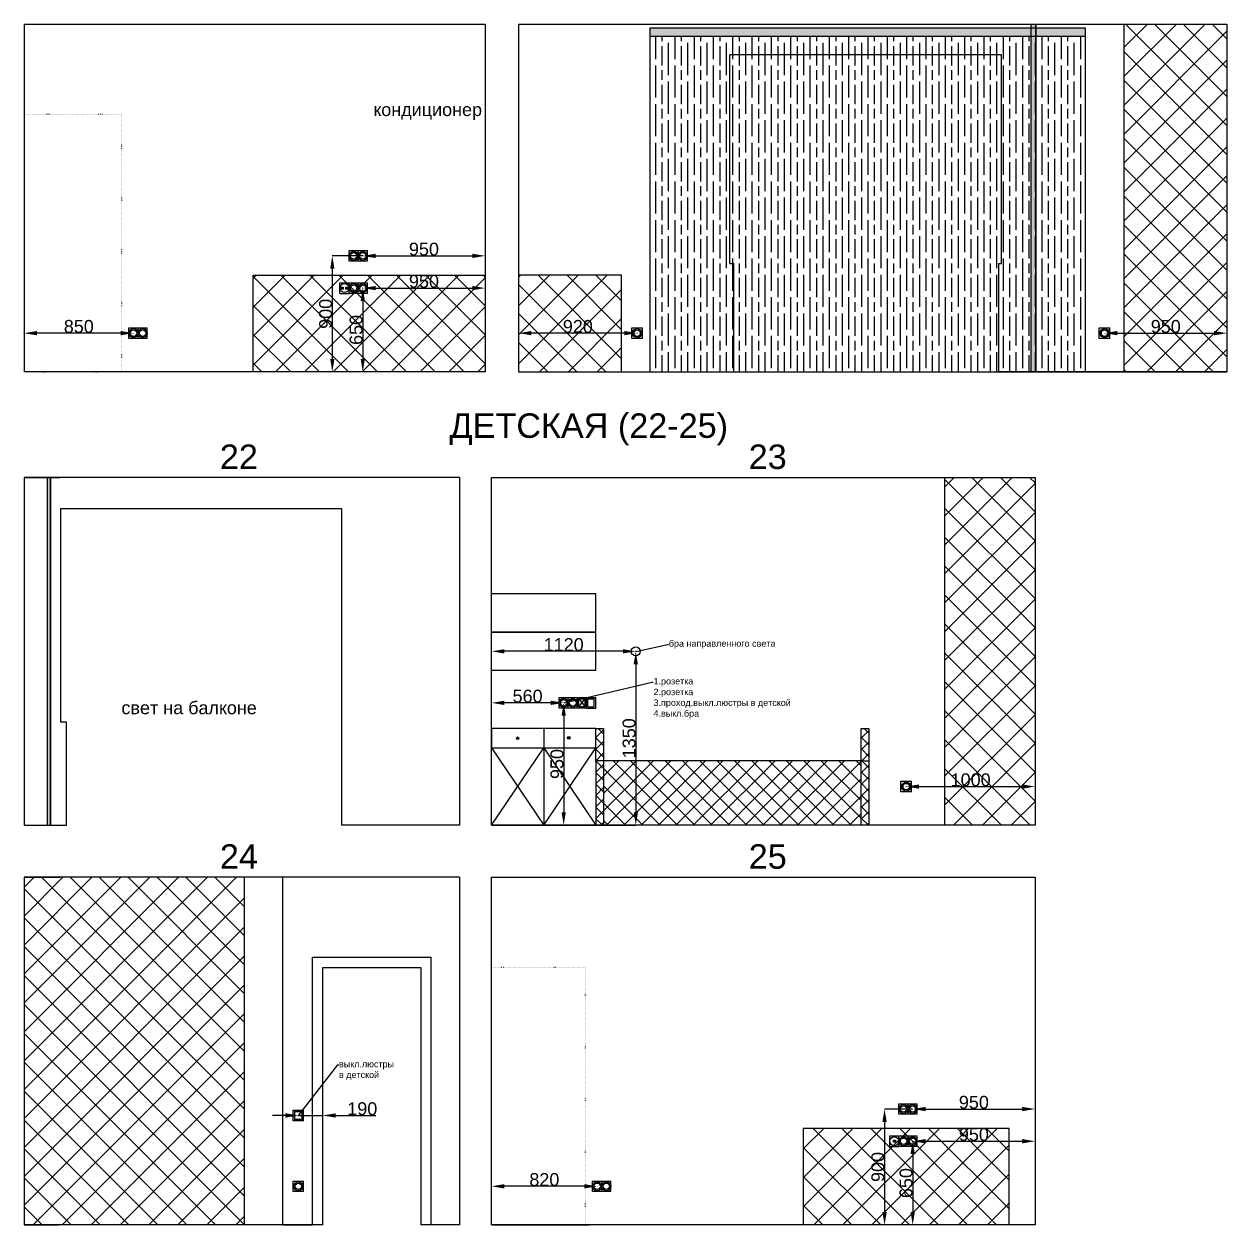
# Model space of a CAD drawing. Header units: millimetres. Extents: x -37601 to 54898, y -46061 to 6743.
# Drawn here: x 1038 to 10378, y -23098 to -13774 of the extents above; entities that cross this region are included whole.
import ezdxf
from ezdxf import colors
from ezdxf.entities.mleader import LeaderData, LeaderLine
from ezdxf.math import Vec2, Vec3

# ---------------------------------------------------------------- set-up
doc = ezdxf.new("R2010")
doc.units = ezdxf.units.MM
doc.linetypes.add('пунктирная', pattern=[6.35, 0, -6.35])
for name, color, linetype in [('вспомогательные линии', 1, 'пунктирная'), ('занавеси', 7, 'Continuous'), ('мебель', 5, 'Continuous'), ('нумерация стен', 7, 'Continuous'), ('размеры', 7, 'Continuous'), ('светильники и розетки', 18, 'Continuous'), ('стены двери окна', 7, 'Continuous'), ('условные обозначения', 7, 'Continuous')]:
    doc.layers.add(name, color=color, linetype=linetype)
doc.styles.get("Standard").update_dxf_attribs({"font": 'arial.ttf', "height": 100})
doc.dimstyles.new('ISO-25', dxfattribs={"dimtxt": 100, "dimasz": 100, "dimexe": 1.25, "dimexo": 0.625, "dimtad": 1, "dimtxsty": 'Standard', "dimcen": 2.5, "dimadec": 0, "dimazin": 0, "dimtfac": 1, "dimtmove": 0, "dimatfit": 3, "dimfxl": 1, "dimarcsym": 0})
pattern_1 = [(45, (34932.04, -19584.34), (-112.2532, 112.2532), []), (135, (34932.04, -19584.34), (-112.2532, -112.2532), [])]

# ---------------------------------------------------------------- blocks, each defined once
blk = doc.blocks.new('*D45')
at = {"layer": 'Defpoints', "color": 0, "transparency": 16777216}
for p in [(4667.6, -18644.6), (4667.6, -18644.6), (5787.6, -18644.6)]:
    blk.add_point(p, dxfattribs=at)
at = {"layer": 'размеры', "color": 0, "lineweight": -2, "transparency": 16777216}
for p, q in [((4667.6, -18644), (4667.6, -18643.4)), ((5687.6, -18644.6), (4767.6, -18644.6)), ((5787.6, -18645.3), (5787.6, -18645.9))]:
    blk.add_line(p, q, dxfattribs=at)
at = {"layer": 'размеры', "color": 0, "transparency": 16777216}
for points in [[(4767.6, -18628), (4767.6, -18661.3), (4667.6, -18644.6)], [(5687.6, -18628), (5687.6, -18661.3), (5787.6, -18644.6)]]:
    blk.add_solid(points, dxfattribs=at)
at = {"layer": 'размеры', "color": 0, "transparency": 16777216, "insert": (5227.6, -18593), "char_height": 100, "attachment_point": 5}
blk.add_mtext('1120', dxfattribs=at)
blk = doc.blocks.new('*D46')
at = {"layer": 'Defpoints', "color": 0, "transparency": 16777216}
for p in [(5787.6, -18644.6), (5787.6, -19994.6), (5787.6, -19994.6)]:
    blk.add_point(p, dxfattribs=at)
at = {"layer": 'размеры', "color": 0, "lineweight": -2, "transparency": 16777216}
for p, q in [((5787, -18644.6), (5786.4, -18644.6)), ((5787.6, -18744.6), (5787.6, -19894.6)), ((5787, -19994.6), (5786.4, -19994.6))]:
    blk.add_line(p, q, dxfattribs=at)
at = {"layer": 'размеры', "color": 0, "transparency": 16777216}
for points in [[(5771, -18744.6), (5804.3, -18744.6), (5787.6, -18644.6)], [(5771, -19894.6), (5804.3, -19894.6), (5787.6, -19994.6)]]:
    blk.add_solid(points, dxfattribs=at)
at = {"layer": 'размеры', "color": 0, "transparency": 16777216, "insert": (5735.9, -19319.6), "char_height": 100, "attachment_point": 5, "rotation": 90}
blk.add_mtext('1350', dxfattribs=at)
blk = doc.blocks.new('розетка')
at = {"layer": 'светильники и розетки'}
for p, q in [((-33636.2, -5863.1), (-33636.2, -5781.1)), ((-33636.2, -5781.1), (-33554.2, -5781.1)), ((-33554.2, -5863.1), (-33554.2, -5781.1)), ((-33554.2, -5863.1), (-33636.2, -5863.1))]:
    blk.add_line(p, q, dxfattribs=at)
for radius in [35, 25]:
    blk.add_circle((-33595.2, -5822.1), radius, dxfattribs=at)
blk = doc.blocks.new('выключатель')
at = {"layer": 'светильники и розетки'}
for p, q in [((-33637.2, -5464.1), (-33637.2, -5382.1)), ((-33637.2, -5382.1), (-33555.2, -5382.1)), ((-33626.2, -5393.1), (-33566.2, -5393.1)), ((-33626.2, -5393.1), (-33626.2, -5453.1)), ((-33566.2, -5393.1), (-33566.2, -5393.1)), ((-33566.2, -5453.1), (-33566.2, -5393.1)), ((-33555.2, -5464.1), (-33555.2, -5382.1)), ((-33555.2, -5464.1), (-33637.2, -5464.1)), ((-33566.2, -5453.1), (-33626.2, -5453.1))]:
    blk.add_line(p, q, dxfattribs=at)
blk = doc.blocks.new('*D54')
at = {"layer": 'Defpoints', "color": 0, "transparency": 16777216}
for p in [(1037.6, -16174.1), (1037.6, -16174.1), (1887.6, -16174.1)]:
    blk.add_point(p, dxfattribs=at)
at = {"layer": 'размеры', "color": 0, "lineweight": -2, "transparency": 16777216}
for p, q in [((1037.6, -16173.5), (1037.6, -16172.9)), ((1787.6, -16174.1), (1137.6, -16174.1)), ((1887.6, -16174.7), (1887.6, -16175.4))]:
    blk.add_line(p, q, dxfattribs=at)
at = {"layer": 'размеры', "color": 0, "transparency": 16777216}
for points in [[(1137.6, -16157.4), (1137.6, -16190.8), (1037.6, -16174.1)], [(1787.6, -16157.4), (1787.6, -16190.8), (1887.6, -16174.1)]]:
    blk.add_solid(points, dxfattribs=at)
at = {"layer": 'размеры', "color": 0, "transparency": 16777216, "insert": (1462.6, -16122.4), "char_height": 100, "attachment_point": 5}
blk.add_mtext('850', dxfattribs=at)
blk = doc.blocks.new('*D55')
at = {"layer": 'Defpoints', "color": 0, "transparency": 16777216}
for p in [(5227.6, -19044.6), (5227.6, -19994.6), (5227.6, -19994.6)]:
    blk.add_point(p, dxfattribs=at)
at = {"layer": 'размеры', "color": 0, "lineweight": -2, "transparency": 16777216}
for p, q in [((5227, -19044.6), (5226.4, -19044.6)), ((5227.6, -19144.6), (5227.6, -19894.6)), ((5227, -19994.6), (5226.4, -19994.6))]:
    blk.add_line(p, q, dxfattribs=at)
at = {"layer": 'размеры', "color": 0, "transparency": 16777216}
for points in [[(5211, -19144.6), (5244.3, -19144.6), (5227.6, -19044.6)], [(5211, -19894.6), (5244.3, -19894.6), (5227.6, -19994.6)]]:
    blk.add_solid(points, dxfattribs=at)
at = {"layer": 'размеры', "color": 0, "transparency": 16777216, "insert": (5176, -19519.6), "char_height": 100, "attachment_point": 5, "rotation": 90}
blk.add_mtext('950', dxfattribs=at)
blk = doc.blocks.new('*D62')
at = {"layer": 'Defpoints', "color": 0, "transparency": 16777216}
for p in [(9427.6, -16174.1), (10377.6, -16174.1), (10377.6, -16174.1)]:
    blk.add_point(p, dxfattribs=at)
at = {"layer": 'размеры', "color": 0, "lineweight": -2, "transparency": 16777216}
for p, q in [((9427.6, -16174.7), (9427.6, -16175.4)), ((9527.6, -16174.1), (10277.6, -16174.1)), ((10377.6, -16173.5), (10377.6, -16172.9))]:
    blk.add_line(p, q, dxfattribs=at)
at = {"layer": 'размеры', "color": 0, "transparency": 16777216}
for points in [[(9527.6, -16157.4), (9527.6, -16190.8), (9427.6, -16174.1)], [(10277.6, -16157.4), (10277.6, -16190.8), (10377.6, -16174.1)]]:
    blk.add_solid(points, dxfattribs=at)
at = {"layer": 'размеры', "color": 0, "transparency": 16777216, "insert": (9902.6, -16122.4), "char_height": 100, "attachment_point": 5}
blk.add_mtext('950', dxfattribs=at)
blk = doc.blocks.new('*D63')
at = {"layer": 'Defpoints', "color": 0, "transparency": 16777216}
for p in [(4877.6, -16174.1), (4877.6, -16174.1), (5797.6, -16174.1)]:
    blk.add_point(p, dxfattribs=at)
at = {"layer": 'размеры', "color": 0, "lineweight": -2, "transparency": 16777216}
for p, q in [((4877.6, -16173.5), (4877.6, -16172.9)), ((5697.6, -16174.1), (4977.6, -16174.1)), ((5797.6, -16173.5), (5797.6, -16172.9))]:
    blk.add_line(p, q, dxfattribs=at)
at = {"layer": 'размеры', "color": 0, "transparency": 16777216}
for points in [[(4977.6, -16157.4), (4977.6, -16190.8), (4877.6, -16174.1)], [(5697.6, -16157.4), (5697.6, -16190.8), (5797.6, -16174.1)]]:
    blk.add_solid(points, dxfattribs=at)
at = {"layer": 'размеры', "color": 0, "transparency": 16777216, "insert": (5337.6, -16122.4), "char_height": 100, "attachment_point": 5}
blk.add_mtext('920', dxfattribs=at)
blk = doc.blocks.new('*D64')
at = {"layer": 'Defpoints', "color": 0, "transparency": 16777216}
for p in [(3667.6, -15574.1), (3431.2, -16474.1), (3771.6, -16474.1)]:
    blk.add_point(p, dxfattribs=at)
at = {"layer": 'размеры', "color": 0, "lineweight": -2, "transparency": 16777216}
for p, q in [((3667, -15574.1), (3430, -15574.1)), ((3431.2, -15674.1), (3431.2, -16374.1)), ((3771, -16474.1), (3430, -16474.1))]:
    blk.add_line(p, q, dxfattribs=at)
at = {"layer": 'размеры', "color": 0, "transparency": 16777216}
for points in [[(3414.6, -15674.1), (3447.9, -15674.1), (3431.2, -15574.1)], [(3414.6, -16374.1), (3447.9, -16374.1), (3431.2, -16474.1)]]:
    blk.add_solid(points, dxfattribs=at)
at = {"layer": 'размеры', "color": 0, "transparency": 16777216, "insert": (3379.6, -16024.1), "char_height": 100, "attachment_point": 5, "rotation": 90}
blk.add_mtext('900', dxfattribs=at)
blk = doc.blocks.new('*D76')
at = {"layer": 'Defpoints', "color": 0, "transparency": 16777216}
for p in [(3667.6, -15574.1), (4617.6, -15574.1), (4617.6, -15574.1)]:
    blk.add_point(p, dxfattribs=at)
at = {"layer": 'размеры', "color": 0, "lineweight": -2, "transparency": 16777216}
for p, q in [((3667.6, -15574.7), (3667.6, -15575.4)), ((3767.6, -15574.1), (4517.6, -15574.1)), ((4617.6, -15573.5), (4617.6, -15572.9))]:
    blk.add_line(p, q, dxfattribs=at)
at = {"layer": 'размеры', "color": 0, "transparency": 16777216}
for points in [[(3767.6, -15557.4), (3767.6, -15590.8), (3667.6, -15574.1)], [(4517.6, -15557.4), (4517.6, -15590.8), (4617.6, -15574.1)]]:
    blk.add_solid(points, dxfattribs=at)
at = {"layer": 'размеры', "color": 0, "transparency": 16777216, "insert": (4142.6, -15522.4), "char_height": 100, "attachment_point": 5}
blk.add_mtext('950', dxfattribs=at)
blk = doc.blocks.new('*D77')
at = {"layer": 'Defpoints', "color": 0, "transparency": 16777216}
for p in [(3667.6, -15824.1), (4617.6, -15824.1), (4617.6, -15824.1)]:
    blk.add_point(p, dxfattribs=at)
at = {"layer": 'размеры', "color": 0, "lineweight": -2, "transparency": 16777216}
for p, q in [((3667.6, -15824.7), (3667.6, -15825.4)), ((3767.6, -15824.1), (4517.6, -15824.1)), ((4617.6, -15823.5), (4617.6, -15822.9))]:
    blk.add_line(p, q, dxfattribs=at)
at = {"layer": 'размеры', "color": 0, "transparency": 16777216}
for points in [[(3767.6, -15807.4), (3767.6, -15840.8), (3667.6, -15824.1)], [(4517.6, -15807.4), (4517.6, -15840.8), (4617.6, -15824.1)]]:
    blk.add_solid(points, dxfattribs=at)
at = {"layer": 'размеры', "color": 0, "transparency": 16777216, "insert": (4142.6, -15772.4), "char_height": 100, "attachment_point": 5}
blk.add_mtext('950', dxfattribs=at)
blk = doc.blocks.new('двойной выключатель')
at = {"layer": 'светильники и розетки'}
for p, q in [((-33541.5, -5602.7), (-33541.5, -5520.7)), ((-33541.5, -5520.7), (-33470.5, -5520.7)), ((-33541.5, -5602.7), (-33541.5, -5520.7)), ((-33541.5, -5520.7), (-33470.5, -5520.7)), ((-33470.5, -5602.7), (-33541.5, -5602.7)), ((-33470.5, -5602.7), (-33541.5, -5602.7)), ((-33530.5, -5591.7), (-33530.5, -5531.7)), ((-33530.5, -5531.7), (-33481.5, -5531.7)), ((-33481.5, -5591.7), (-33530.5, -5591.7)), ((-33481.5, -5591.7), (-33481.5, -5531.7)), ((-33470.5, -5602.7), (-33470.5, -5520.7)), ((-33470.5, -5520.7), (-33399.5, -5520.7)), ((-33470.5, -5602.7), (-33470.5, -5520.7)), ((-33470.5, -5520.7), (-33399.5, -5520.7)), ((-33470.5, -5602.7), (-33399.5, -5602.7)), ((-33470.5, -5602.7), (-33399.5, -5602.7)), ((-33459.5, -5591.7), (-33459.5, -5531.7)), ((-33459.5, -5531.7), (-33410.5, -5531.7)), ((-33459.5, -5591.7), (-33410.5, -5591.7)), ((-33410.5, -5591.7), (-33410.5, -5531.7)), ((-33399.5, -5602.7), (-33399.5, -5520.7)), ((-33399.5, -5602.7), (-33399.5, -5520.7))]:
    blk.add_line(p, q, dxfattribs=at)
blk = doc.blocks.new('*D78')
at = {"layer": 'Defpoints', "color": 0, "transparency": 16777216}
for p in [(7937.6, -22198.5), (7719.1, -23098.5), (7937.6, -23098.5)]:
    blk.add_point(p, dxfattribs=at)
at = {"layer": 'размеры', "color": 0, "lineweight": -2, "transparency": 16777216}
for p, q in [((7937, -22198.5), (7717.8, -22198.5)), ((7719.1, -22298.5), (7719.1, -22998.5)), ((7937, -23098.5), (7717.8, -23098.5))]:
    blk.add_line(p, q, dxfattribs=at)
at = {"layer": 'размеры', "color": 0, "transparency": 16777216}
for points in [[(7702.4, -22298.5), (7735.7, -22298.5), (7719.1, -22198.5)], [(7702.4, -22998.5), (7735.7, -22998.5), (7719.1, -23098.5)]]:
    blk.add_solid(points, dxfattribs=at)
at = {"layer": 'размеры', "color": 0, "transparency": 16777216, "insert": (7667.4, -22648.5), "char_height": 100, "attachment_point": 5, "rotation": 90}
blk.add_mtext('900', dxfattribs=at)
blk = doc.blocks.new('*D79')
at = {"layer": 'Defpoints', "color": 0, "transparency": 16777216}
for p in [(7937.6, -22448.5), (8887.6, -22448.5), (8887.6, -22448.5)]:
    blk.add_point(p, dxfattribs=at)
at = {"layer": 'размеры', "color": 0, "lineweight": -2, "transparency": 16777216}
for p, q in [((7937.6, -22449.1), (7937.6, -22449.7)), ((8037.6, -22448.5), (8787.6, -22448.5)), ((8887.6, -22449.1), (8887.6, -22449.7))]:
    blk.add_line(p, q, dxfattribs=at)
at = {"layer": 'размеры', "color": 0, "transparency": 16777216}
for points in [[(8037.6, -22431.8), (8037.6, -22465.2), (7937.6, -22448.5)], [(8787.6, -22431.8), (8787.6, -22465.2), (8887.6, -22448.5)]]:
    blk.add_solid(points, dxfattribs=at)
at = {"layer": 'размеры', "color": 0, "transparency": 16777216, "insert": (8412.6, -22396.8), "char_height": 100, "attachment_point": 5}
blk.add_mtext('950', dxfattribs=at)
blk = doc.blocks.new('*D86')
at = {"layer": 'Defpoints', "color": 0, "transparency": 16777216}
for p in [(3167.6, -22248.5), (3357.6, -22248.5), (3357.6, -22248.5)]:
    blk.add_point(p, dxfattribs=at)
at = {"layer": 'размеры', "color": 0, "lineweight": -2, "transparency": 16777216}
for p, q in [((3067.6, -22248.5), (2967.6, -22248.5)), ((3167.6, -22247.9), (3167.6, -22247.2)), ((3167.6, -22248.5), (3357.6, -22248.5)), ((3357.6, -22247.9), (3357.6, -22247.2)), ((3457.6, -22248.5), (3770.1, -22248.5))]:
    blk.add_line(p, q, dxfattribs=at)
at = {"layer": 'размеры', "color": 0, "transparency": 16777216}
for points in [[(3067.6, -22231.8), (3067.6, -22265.2), (3167.6, -22248.5)], [(3457.6, -22231.8), (3457.6, -22265.2), (3357.6, -22248.5)]]:
    blk.add_solid(points, dxfattribs=at)
at = {"layer": 'размеры', "color": 0, "transparency": 16777216, "insert": (3663.9, -22196.8), "char_height": 100, "attachment_point": 5}
blk.add_mtext('190', dxfattribs=at)
blk = doc.blocks.new('*D87')
at = {"layer": 'Defpoints', "color": 0, "transparency": 16777216}
for p in [(7887.6, -19694.6), (8887.6, -19694.6), (8887.6, -19694.6)]:
    blk.add_point(p, dxfattribs=at)
at = {"layer": 'размеры', "color": 0, "lineweight": -2, "transparency": 16777216}
for p, q in [((7887.6, -19695.3), (7887.6, -19695.9)), ((7987.6, -19694.6), (8787.6, -19694.6)), ((8887.6, -19694), (8887.6, -19693.4))]:
    blk.add_line(p, q, dxfattribs=at)
at = {"layer": 'размеры', "color": 0, "transparency": 16777216}
for points in [[(7987.6, -19678), (7987.6, -19711.3), (7887.6, -19694.6)], [(8787.6, -19678), (8787.6, -19711.3), (8887.6, -19694.6)]]:
    blk.add_solid(points, dxfattribs=at)
at = {"layer": 'размеры', "color": 0, "transparency": 16777216, "insert": (8387.6, -19643), "char_height": 100, "attachment_point": 5}
blk.add_mtext('1000', dxfattribs=at)
blk = doc.blocks.new('*D98')
at = {"layer": 'Defpoints', "color": 0, "transparency": 16777216}
for p in [(4667.6, -22798.5), (4667.6, -22798.5), (5487.6, -22798.5)]:
    blk.add_point(p, dxfattribs=at)
at = {"layer": 'размеры', "color": 0, "lineweight": -2, "transparency": 16777216}
for p, q in [((4667.6, -22799.1), (4667.6, -22799.7)), ((5387.6, -22798.5), (4767.6, -22798.5)), ((5487.6, -22797.9), (5487.6, -22797.2))]:
    blk.add_line(p, q, dxfattribs=at)
at = {"layer": 'размеры', "color": 0, "transparency": 16777216}
for points in [[(4767.6, -22781.8), (4767.6, -22815.2), (4667.6, -22798.5)], [(5387.6, -22781.8), (5387.6, -22815.2), (5487.6, -22798.5)]]:
    blk.add_solid(points, dxfattribs=at)
at = {"layer": 'размеры', "color": 0, "transparency": 16777216, "insert": (5077.6, -22746.8), "char_height": 100, "attachment_point": 5}
blk.add_mtext('820', dxfattribs=at)
blk = doc.blocks.new('*D101')
at = {"layer": 'Defpoints', "color": 0, "transparency": 16777216}
for p in [(3667.6, -15824.1), (3667.6, -16474.1), (3667.6, -16474.1)]:
    blk.add_point(p, dxfattribs=at)
at = {"layer": 'размеры', "color": 0, "lineweight": -2, "transparency": 16777216}
for p, q in [((3667, -15824.1), (3666.4, -15824.1)), ((3667.6, -15924.1), (3667.6, -16374.1)), ((3667, -16474.1), (3666.4, -16474.1))]:
    blk.add_line(p, q, dxfattribs=at)
at = {"layer": 'размеры', "color": 0, "transparency": 16777216}
for points in [[(3651, -15924.1), (3684.3, -15924.1), (3667.6, -15824.1)], [(3651, -16374.1), (3684.3, -16374.1), (3667.6, -16474.1)]]:
    blk.add_solid(points, dxfattribs=at)
at = {"layer": 'размеры', "color": 0, "transparency": 16777216, "insert": (3616, -16149.1), "char_height": 100, "attachment_point": 5, "rotation": 90}
blk.add_mtext('650', dxfattribs=at)
blk = doc.blocks.new('*D102')
at = {"layer": 'Defpoints', "color": 0, "transparency": 16777216}
for p in [(7937.6, -22448.5), (7937.6, -23098.5), (7937.6, -23098.5)]:
    blk.add_point(p, dxfattribs=at)
at = {"layer": 'размеры', "color": 0, "lineweight": -2, "transparency": 16777216}
for p, q in [((7937, -22448.5), (7936.4, -22448.5)), ((7937.6, -22548.5), (7937.6, -22998.5)), ((7937, -23098.5), (7936.4, -23098.5))]:
    blk.add_line(p, q, dxfattribs=at)
at = {"layer": 'размеры', "color": 0, "transparency": 16777216}
for points in [[(7921, -22548.5), (7954.3, -22548.5), (7937.6, -22448.5)], [(7921, -22998.5), (7954.3, -22998.5), (7937.6, -23098.5)]]:
    blk.add_solid(points, dxfattribs=at)
at = {"layer": 'размеры', "color": 0, "transparency": 16777216, "insert": (7886, -22773.5), "char_height": 100, "attachment_point": 5, "rotation": 90}
blk.add_mtext('650', dxfattribs=at)
blk = doc.blocks.new('двойной интернет')
at = {"layer": 'светильники и розетки'}
for p, q in [((-33291.2, -6411.7), (-33291.2, -6329.7)), ((-33291.2, -6329.7), (-33220.2, -6329.7)), ((-33220.2, -6411.7), (-33220.2, -6329.7)), ((-33291.2, -6411.7), (-33220.2, -6411.7)), ((-33280.7, -6363.2), (-33265.7, -6363.2)), ((-33280.7, -6378.2), (-33280.7, -6363.2)), ((-33280.7, -6363.2), (-33265.7, -6378.2)), ((-33280.7, -6378.2), (-33265.7, -6363.2)), ((-33265.7, -6378.2), (-33280.7, -6378.2)), ((-33265.7, -6363.2), (-33265.7, -6378.2)), ((-33245.7, -6363.2), (-33230.7, -6363.2)), ((-33245.7, -6378.2), (-33245.7, -6363.2)), ((-33245.7, -6363.2), (-33230.7, -6378.2)), ((-33245.7, -6378.2), (-33230.7, -6363.2)), ((-33230.7, -6378.2), (-33245.7, -6378.2)), ((-33230.7, -6363.2), (-33230.7, -6378.2))]:
    blk.add_line(p, q, dxfattribs=at)
blk.add_circle((-33255.7, -6370.7), 35, dxfattribs=at)
blk = doc.blocks.new('интернет')
at = {"layer": 'светильники и розетки'}
for p, q in [((-33291.2, -6211.7), (-33291.2, -6129.7)), ((-33291.2, -6129.7), (-33220.2, -6129.7)), ((-33263.2, -6163.2), (-33248.2, -6163.2)), ((-33263.2, -6178.2), (-33263.2, -6163.2)), ((-33263.2, -6163.2), (-33248.2, -6178.2)), ((-33263.2, -6178.2), (-33248.2, -6163.2)), ((-33248.2, -6163.2), (-33248.2, -6178.2)), ((-33220.2, -6211.7), (-33220.2, -6129.7)), ((-33291.2, -6211.7), (-33220.2, -6211.7)), ((-33248.2, -6178.2), (-33263.2, -6178.2))]:
    blk.add_line(p, q, dxfattribs=at)
blk.add_circle((-33255.7, -6170.7), 35, dxfattribs=at)
blk = doc.blocks.new('двойник')
at = {"layer": 'светильники и розетки'}
for p, q in [((-28427.4, 30340.8), (-28427.4, 30422.8)), ((-28427.4, 30422.8), (-28356.4, 30422.8)), ((-28356.4, 30340.8), (-28356.4, 30422.8)), ((-28356.4, 30340.8), (-28356.4, 30422.8)), ((-28356.4, 30422.8), (-28285.4, 30422.8)), ((-28285.4, 30340.8), (-28285.4, 30422.8)), ((-28356.4, 30340.8), (-28427.4, 30340.8)), ((-28285.4, 30340.8), (-28356.4, 30340.8))]:
    blk.add_line(p, q, dxfattribs=at)
for centre, radius in [((-28391.9, 30381.8), 35), ((-28391.9, 30381.8), 25), ((-28320.9, 30381.8), 35), ((-28320.9, 30381.8), 25)]:
    blk.add_circle(centre, radius, dxfattribs=at)
blk = doc.blocks.new('*D116')
at = {"layer": 'Defpoints', "color": 0, "transparency": 16777216}
for p in [(4667.6, -19044.6), (4667.6, -19044.6), (5227.6, -19044.6)]:
    blk.add_point(p, dxfattribs=at)
at = {"layer": 'размеры', "color": 0, "lineweight": -2, "transparency": 16777216}
for p, q in [((4667.6, -19044), (4667.6, -19043.4)), ((5127.6, -19044.6), (4767.6, -19044.6)), ((5227.6, -19044), (5227.6, -19043.4))]:
    blk.add_line(p, q, dxfattribs=at)
at = {"layer": 'размеры', "color": 0, "transparency": 16777216}
for points in [[(4767.6, -19028), (4767.6, -19061.3), (4667.6, -19044.6)], [(5127.6, -19028), (5127.6, -19061.3), (5227.6, -19044.6)]]:
    blk.add_solid(points, dxfattribs=at)
at = {"layer": 'размеры', "color": 0, "transparency": 16777216, "insert": (4947.6, -18993), "char_height": 100, "attachment_point": 5}
blk.add_mtext('560', dxfattribs=at)
blk = doc.blocks.new('*D117')
at = {"layer": 'Defpoints', "color": 0, "transparency": 16777216}
for p in [(7937.6, -22198.5), (8887.6, -22198.5), (8887.6, -22198.5)]:
    blk.add_point(p, dxfattribs=at)
at = {"layer": 'размеры', "color": 0, "lineweight": -2, "transparency": 16777216}
for p, q in [((7937.6, -22199.1), (7937.6, -22199.7)), ((8037.6, -22198.5), (8787.6, -22198.5)), ((8887.6, -22199.1), (8887.6, -22199.7))]:
    blk.add_line(p, q, dxfattribs=at)
at = {"layer": 'размеры', "color": 0, "transparency": 16777216}
for points in [[(8037.6, -22181.8), (8037.6, -22215.2), (7937.6, -22198.5)], [(8787.6, -22181.8), (8787.6, -22215.2), (8887.6, -22198.5)]]:
    blk.add_solid(points, dxfattribs=at)
at = {"layer": 'размеры', "color": 0, "transparency": 16777216, "insert": (8412.6, -22146.8), "char_height": 100, "attachment_point": 5}
blk.add_mtext('950', dxfattribs=at)

msp = doc.modelspace()

# ---------------------------------------------------------------- hatches: boundary and pattern name
at = {"layer": 'занавеси'}
h = msp.add_hatch(color=14, dxfattribs=at)
h.dxf.hatch_style = 1
h.paths.add_polyline_path([(5897.641, -13804.101), (5897.641, -13869.101), (9277.641, -13869.101), (9277.641, -13804.101)])
h = msp.add_hatch(dxfattribs=at)
h.set_pattern_fill('GOST_WOOD', color=62, scale=25)
h.set_pattern_definition([(90, (34592.04, -19445.7), (150, -2e-12), [250, -50]), (90, (34642.04, -19495.7), (150, -2e-12), [150, -37.5, 75, -37.5]), (90, (34692.04, -19570.7), (150, -2e-12), [250, -50])])
h.paths.add_polyline_path([(5897.641, -13869.101), (5897.641, -16474.101), (9277.641, -16474.101), (9277.641, -13869.101)])
at = {"layer": 'мебель'}
h = msp.add_hatch(dxfattribs=at)
h.set_pattern_fill('ANSI37', color=256, scale=50)
h.set_pattern_definition(pattern_1)
h.paths.add_polyline_path([(9577.641, -16474.101), (10377.641, -16474.101), (10377.641, -13774.101), (9577.641, -13774.101)])
h = msp.add_hatch(dxfattribs=at)
h.set_pattern_fill('ANSI37', color=256, scale=50)
h.set_pattern_definition([(45, (34592.04, -19445.7), (-112.2532, 112.2532), []), (135, (34592.04, -19445.7), (-112.2532, -112.2532), [])])
h.paths.add_polyline_path([(2817.641, -15724.101), (2817.641, -16474.101), (4417.641, -16474.101), (4617.641, -16474.101), (4617.641, -15724.101)])
h = msp.add_hatch(dxfattribs=at)
h.set_pattern_fill('ANSI37', color=256, scale=50)
h.set_pattern_definition(pattern_1)
h.paths.add_polyline_path([(5677.641, -15724.101), (4877.641, -15724.101), (4877.641, -16474.101), (5044.641, -16474.101), (5677.641, -16474.101)])
h = msp.add_hatch(dxfattribs=at)
h.set_pattern_fill('ANSI37', color=256, scale=50)
h.set_pattern_definition(pattern_1)
h.paths.add_polyline_path([(8887.641, -17294.641), (8187.641, -17294.641), (8187.641, -19994.641), (8887.641, -19994.641)])
h = msp.add_hatch(dxfattribs=at)
h.set_pattern_fill('ANSI37', color=256, scale=20)
h.set_pattern_definition([(45, (34932.04, -19584.34), (-44.90128, 44.90128), []), (135, (34932.04, -19584.34), (-44.90128, -44.90128), [])])
h.paths.add_polyline_path([(5537.641, -19494.641), (5477.641, -19494.641), (5477.641, -19994.641), (5537.641, -19994.641)])
h.paths.add_polyline_path([(5537.641, -19244.641), (5477.641, -19244.641), (5477.641, -19494.641), (5537.641, -19494.641)])
h.paths.add_polyline_path([(7597.641, -19494.641), (7537.641, -19494.641), (7537.641, -19994.641), (7597.641, -19994.641)])
h.paths.add_polyline_path([(7597.641, -19244.641), (7537.641, -19244.641), (7537.641, -19494.641), (7597.641, -19494.641)])
h = msp.add_hatch(dxfattribs=at)
h.set_pattern_fill('ANSI37', color=256, scale=30)
h.set_pattern_definition([(45, (34932.04, -19584.34), (-67.35192, 67.35192), []), (135, (34932.04, -19584.34), (-67.35192, -67.35192), [])])
h.paths.add_polyline_path([(7537.641, -19994.641), (7537.641, -19494.641), (5537.641, -19494.641), (5537.641, -19994.641)])
h = msp.add_hatch(dxfattribs=at)
h.set_pattern_fill('ANSI37', color=256, scale=50)
h.set_pattern_definition(pattern_1)
h.paths.add_polyline_path([(2747.641, -20398.489), (1037.641, -20398.489), (1037.641, -23098.489), (1307.641, -23098.489), (2747.641, -23098.489)])
h = msp.add_hatch(dxfattribs=at)
h.set_pattern_fill('ANSI37', color=256, scale=50)
h.set_pattern_definition(pattern_1)
h.paths.add_polyline_path([(7087.641, -22348.489), (7087.641, -23098.489), (8687.641, -23098.489), (8687.641, -22348.489)])
h.paths.add_polyline_path([(8202.989, -22550.763), (8563.767, -22550.763), (8563.767, -22344.692), (8202.989, -22344.692)], flags=9)
at = {"layer": 'стены двери окна'}
h = msp.add_hatch(dxfattribs=at)
h.set_pattern_fill('DOTS', color=256, scale=12)
h.set_pattern_definition([(360, (34932.039, -19584.337), (9.525, 19.05), [0, -19.05])])
h.paths.add_polyline_path([(8892.641, -13774.101), (8857.641, -13774.101), (8857.641, -16474.101), (8892.641, -16474.101)])
h = msp.add_hatch(dxfattribs=at)
h.set_pattern_fill('DOTS', scale=12)
h.set_pattern_definition([(360, (34932.039, -18125.675), (9.525, 19.05), [0, -19.05])])
h.paths.add_polyline_path([(1242.641, -17294.641), (1217.641, -17294.641), (1217.641, -19994.641), (1242.641, -19994.641)])

# ---------------------------------------------------------------- linework, layer by layer
at = {"layer": 'вспомогательные линии'}
for p, q in [((1797.641, -14474.101), (1037.641, -14474.101)), ((1797.641, -16474.101), (1797.641, -14474.101)), ((5397.641, -21098.489), (4667.641, -21098.489)), ((5397.641, -23098.489), (5397.641, -21098.489))]:
    msp.add_line(p, q, dxfattribs=at)
at = {"layer": 'вспомогательные линии', "color": 7}
msp.add_line((1037.641, -16474.101), (1797.641, -16474.101), dxfattribs=at)
at = {"layer": 'вспомогательные линии', "color": 0}
msp.add_line((4667.641, -23098.489), (5397.641, -23098.489), dxfattribs=at)
at = {"layer": 'занавеси'}
for p, q in [((5897.641, -13804.101), (9277.641, -13804.101)), ((5897.641, -13804.101), (5897.641, -16474.101)), ((5897.641, -13804.101), (5897.641, -13869.101)), ((9277.641, -13804.101), (9277.641, -16474.101)), ((5897.641, -13869.101), (9277.641, -13869.101)), ((5897.641, -16474.101), (9277.641, -16474.101))]:
    msp.add_line(p, q, dxfattribs=at)
at = {"layer": 'мебель'}
for p, q in [((9577.641, -13774.101), (9577.641, -16474.101)), ((2817.641, -16474.101), (2817.641, -15724.101)), ((2817.641, -15724.101), (4617.641, -15724.101)), ((5677.641, -15724.101), (4877.641, -15724.101)), ((5677.641, -16474.101), (5677.641, -15724.101)), ((4417.641, -16474.101), (2817.641, -16474.101)), ((8187.641, -19994.641), (8187.641, -17294.641)), ((4667.641, -18494.641), (4667.641, -18194.641)), ((4667.641, -18194.641), (5477.641, -18194.641)), ((5477.641, -18494.641), (5477.641, -18194.641)), ((4667.641, -18794.641), (4667.641, -18494.641)), ((4667.641, -18494.641), (5477.641, -18494.641)), ((5477.641, -18494.641), (4667.641, -18494.641)), ((5477.641, -18794.641), (5477.641, -18494.641)), ((5477.641, -18794.641), (4667.641, -18794.641)), ((5477.641, -19244.641), (4667.641, -19244.641)), ((4667.641, -19244.641), (4667.641, -19394.641)), ((5072.641, -19244.641), (5072.641, -19994.641)), ((5477.641, -19494.641), (5477.641, -19244.641)), ((5477.641, -19244.641), (5537.641, -19244.641)), ((5537.641, -19244.641), (5537.641, -19494.641)), ((7537.641, -19494.641), (7537.641, -19244.641)), ((7537.641, -19244.641), (7597.641, -19244.641)), ((7597.641, -19244.641), (7597.641, -19494.641)), ((4667.641, -19394.641), (5477.641, -19394.641)), ((4667.641, -19394.641), (5072.641, -19994.641)), ((4667.641, -19994.641), (5072.641, -19394.641)), ((5072.641, -19394.641), (5477.641, -19994.641)), ((5072.641, -19994.641), (5477.641, -19394.641)), ((5537.641, -19494.641), (5477.641, -19494.641)), ((5477.641, -19494.641), (5477.641, -19994.641)), ((7537.641, -19494.641), (5537.641, -19494.641)), ((5537.641, -19494.641), (5537.641, -19994.641)), ((7537.641, -19994.641), (7537.641, -19494.641)), ((7537.641, -19494.641), (7597.641, -19494.641)), ((7597.641, -19494.641), (7597.641, -19994.641)), ((2747.641, -20398.489), (2747.641, -23098.489)), ((3047.641, -23098.489), (3047.641, -20398.489)), ((8687.641, -22348.489), (7087.641, -22348.489)), ((7087.641, -22348.489), (7087.641, -23098.489)), ((8687.641, -23098.489), (8687.641, -22348.489)), ((3047.641, -23098.489), (3277.641, -23098.489)), ((8887.641, -23098.489), (8687.641, -23098.489))]:
    msp.add_line(p, q, dxfattribs=at)
for centre, radius in [((4870.141, -19319.641), 10), ((4870.141, -19319.641), 5), ((5266.755, -19316.535), 10), ((5266.755, -19316.535), 5)]:
    msp.add_circle(centre, radius, dxfattribs=at)
at = {"layer": 'размеры', "color": 0}
msp.add_line((5677.641, -16474.101), (5897.641, -16474.101), dxfattribs=at)
at = {"layer": 'размеры'}
msp.add_line((4667.641, -19994.641), (5787.641, -19994.641), dxfattribs=at)
at = {"layer": 'светильники и розетки'}
for p, q in [((5345.141, -19014.641), (5394.141, -19074.641)), ((5345.641, -19074.641), (5394.641, -19014.641))]:
    msp.add_line(p, q, dxfattribs=at)
msp.add_circle((5787.641, -18644.641), 35, dxfattribs=at)
at = {"layer": 'стены двери окна'}
for p, q in [((1037.641, -13774.101), (1037.641, -16474.101)), ((1037.641, -13774.101), (4617.641, -13774.101)), ((4617.641, -13774.101), (4617.641, -16474.101)), ((4877.641, -13774.101), (10377.641, -13774.101)), ((4877.641, -13774.101), (4877.641, -16474.101)), ((8857.641, -16474.101), (8857.641, -13774.101)), ((8892.641, -16474.101), (8892.641, -13774.101)), ((10377.641, -13774.101), (10377.641, -16474.101)), ((6517.641, -15634.101), (6517.641, -14014.101)), ((8627.641, -14014.101), (6517.641, -14014.101)), ((8627.641, -15634.101), (8627.641, -14014.101)), ((6547.641, -16474.101), (6547.641, -15634.101)), ((8607.641, -16474.101), (8607.641, -15634.101)), ((8607.641, -15634.101), (8627.641, -15634.101)), ((4617.641, -16474.101), (1037.641, -16474.101)), ((4877.641, -16474.101), (6547.641, -16474.101)), ((4877.641, -16474.101), (5044.641, -16474.101)), ((5044.641, -16474.101), (6547.641, -16474.101)), ((10377.641, -16474.101), (8607.641, -16474.101)), ((8607.641, -16474.101), (10377.641, -16474.101)), ((10227.641, -16474.101), (10377.641, -16474.101)), ((1037.641, -17294.641), (1317.641, -17294.641)), ((4417.641, -17294.641), (1037.641, -17294.641)), ((1037.641, -17294.641), (1037.641, -19994.641)), ((1217.641, -17294.641), (1217.641, -19994.641)), ((1242.641, -17294.641), (1242.641, -19994.641)), ((2827.641, -17294.641), (1317.641, -17294.641)), ((4417.641, -17294.641), (4417.641, -19994.641)), ((4667.641, -17294.641), (8887.641, -17294.641)), ((4667.641, -19994.641), (4667.641, -17294.641)), ((8887.641, -17294.641), (8887.641, -19994.641)), ((1322.641, -19194.641), (1322.641, -17534.641)), ((1322.641, -17534.641), (3502.641, -17534.641)), ((3502.641, -17534.641), (3502.641, -19994.641)), ((1367.641, -19194.641), (1322.641, -19194.641)), ((1367.641, -19994.641), (1367.641, -19194.641)), ((1037.641, -19994.641), (1367.641, -19994.641)), ((4417.641, -19994.641), (3502.641, -19994.641)), ((8887.641, -19994.641), (4667.641, -19994.641)), ((1037.641, -20398.489), (1317.641, -20398.489)), ((4417.641, -20398.489), (1037.641, -20398.489)), ((1037.641, -20398.489), (1037.641, -23098.489)), ((4417.641, -20398.489), (4417.641, -23098.489)), ((4667.641, -20398.489), (8887.641, -20398.489)), ((4667.641, -23098.489), (4667.641, -20398.489)), ((8887.641, -20398.489), (8887.641, -23098.489)), ((3277.641, -21018.489), (4197.641, -21018.489)), ((3277.641, -23098.489), (3277.641, -21018.489)), ((3357.641, -23098.489), (3357.641, -21098.489)), ((3357.641, -21098.489), (4117.641, -21098.489)), ((4117.641, -21098.489), (4117.641, -23098.489)), ((4197.641, -23098.489), (4197.641, -21018.489)), ((1037.641, -23098.489), (1307.641, -23098.489)), ((1037.641, -23098.489), (1307.641, -23098.489)), ((1307.641, -23098.489), (1037.641, -23098.489)), ((3357.641, -23098.489), (1037.641, -23098.489)), ((4417.641, -23098.489), (4117.641, -23098.489)), ((8887.641, -23098.489), (4667.641, -23098.489)), ((4667.641, -23098.489), (5427.641, -23098.489))]:
    msp.add_line(p, q, dxfattribs=at)
at = {"layer": 'стены двери окна', "color": 0}
msp.add_line((6517.641, -15634.101), (6547.641, -15634.101), dxfattribs=at)
msp.add_lwpolyline([(8857.641, -13774.101), (8892.641, -13774.101), (8892.641, -16474.101), (8857.641, -16474.101), (8857.641, -13774.101)], dxfattribs=at)
at = {"layer": 'стены двери окна'}
msp.add_lwpolyline([(1217.641, -19994.641), (1242.641, -19994.641), (1242.641, -17294.641), (1217.641, -17294.641), (1217.641, -19994.641)], dxfattribs=at)

# ---------------------------------------------------------------- block references
at = {"layer": 'размеры'}
msp.add_blockref('двойной выключатель', (38875.644, -13482.939), dxfattribs=at)
at = {"layer": 'светильники и розетки'}
for name, p in [('двойник', (31988.539, -45955.858)), ('двойной интернет', (36781.384, -9453.404)), ('двойник', (31988.539, -46205.858)), ('двойник', (30279.539, -46555.854)), ('розетка', (43022.884, -10352.03)), ('двойник', (33619.539, -49426.394)), ('розетка', (41482.884, -13872.57)), ('двойник', (36258.539, -52580.242)), ('интернет', (41051.384, -16277.787)), ('двойник', (36258.539, -52830.242)), ('розетка', (36762.884, -16976.418)), ('двойник', (33879.539, -53180.242))]:
    msp.add_blockref(name, p, dxfattribs=at)
at = {"layer": 'светильники и розетки', "color": 1}
msp.add_blockref('розетка', (39392.884, -10352.03), dxfattribs=at)
at = {"layer": 'условные обозначения'}
msp.add_blockref('выключатель', (36763.884, -16825.418), dxfattribs=at)

# ---------------------------------------------------------------- texts
at = {"layer": 'нумерация стен', "char_height": 190, "attachment_point": 1}
for s, width, insert in [('ДЕТСКАЯ (22-25)', 2401.25318, (4341.056, -16797.024)), ('22', 340.26469, (2558.186, -17038.782)), ('23', 340.26469, (6664.335, -17038.782)), ('24', 340.26469, (2558.186, -20142.63)), ('25', 340.26469, (6664.335, -20142.63))]:
    msp.add_mtext_dynamic_manual_height_columns(s, width=width, gutter_width=500, heights=[0], dxfattribs=dict(at, insert=insert))
at = {"layer": 'светильники и розетки', "color": 1, "insert": (3750.104, -14388.401), "char_height": 100, "attachment_point": 1}
msp.add_mtext_dynamic_manual_height_columns('кондиционер', width=2401.25318, gutter_width=500, heights=[0], dxfattribs=at)
at = {"layer": 'светильники и розетки', "insert": (1793.833, -19032.891), "char_height": 100, "attachment_point": 1}
msp.add_mtext_dynamic_manual_height_columns('свет на балконе', width=2401.25318, gutter_width=500, heights=[0], dxfattribs=at)

# ---------------------------------------------------------------- dimensions: what is measured, and where the dimension line sits
at = {"layer": 'размеры'}
for base, p1, p2, picture, middle in [((4617.641, -15574.105), (3667.641, -15574.105), (4617.641, -15574.105), '*D76', (4142.641, -15522.423)), ((4617.641, -15824.105), (3667.641, -15824.105), (4617.641, -15824.105), '*D77', (4142.641, -15772.423)), ((1037.641, -16174.101), (1887.641, -16174.101), (1037.641, -16174.101), '*D54', (1462.641, -16122.418)), ((4667.641, -18644.641), (5787.641, -18644.641), (4667.641, -18644.641), '*D45', (5227.641, -18592.958)), ((4667.641, -19044.641), (5227.641, -19044.641), (4667.641, -19044.641), '*D116', (4947.641, -18992.958)), ((8887.641, -19694.641), (7887.641, -19694.641), (8887.641, -19694.641), '*D87', (8387.641, -19642.958)), ((3357.641, -22248.489), (3167.641, -22248.489), (3357.641, -22248.489), '*D86', (3663.86, -22196.806)), ((8887.641, -22198.489), (7937.641, -22198.489), (8887.641, -22198.489), '*D117', (8412.641, -22146.806)), ((8887.641, -22448.489), (7937.641, -22448.489), (8887.641, -22448.489), '*D79', (8412.641, -22396.806)), ((4667.641, -22798.489), (5487.641, -22798.489), (4667.641, -22798.489), '*D98', (5077.641, -22746.806))]:
    dim = msp.add_linear_dim(base=base, p1=p1, p2=p2, dimstyle='ISO-25', dxfattribs=at)
    dim.commit()
    dim.dimension.update_dxf_attribs({"geometry": picture, "text_midpoint": middle})
at = {"layer": 'размеры', "color": 0}
dim = msp.add_linear_dim(base=(3431.234, -16474.101), p1=(3667.641, -15574.105), p2=(3771.638, -16474.101), angle=90, dimstyle='ISO-25', dxfattribs=at)
dim.commit()
dim.dimension.update_dxf_attribs({"geometry": '*D64', "text_midpoint": (3379.552, -16024.103)})
at = {"layer": 'размеры'}
for base, p1, p2, picture, middle in [((3667.641, -16474.101), (3667.641, -15824.105), (3667.641, -16474.101), '*D101', (3615.959, -16149.103)), ((5787.641, -19994.641), (5787.641, -18644.641), (5787.641, -19994.641), '*D46', (5735.925, -19319.641)), ((5227.641, -19994.641), (5227.641, -19044.641), (5227.641, -19994.641), '*D55', (5175.959, -19519.641)), ((7719.061, -23098.489), (7937.641, -22198.489), (7937.641, -23098.489), '*D78', (7667.379, -22648.489)), ((7937.641, -23098.489), (7937.641, -22448.489), (7937.641, -23098.489), '*D102', (7885.959, -22773.489))]:
    dim = msp.add_linear_dim(base=base, p1=p1, p2=p2, angle=90, dimstyle='ISO-25', dxfattribs=at)
    dim.commit()
    dim.dimension.update_dxf_attribs({"geometry": picture, "text_midpoint": middle})
at = {"layer": 'размеры', "color": 0}
for base, p1, p2, picture, middle in [((4877.641, -16174.101), (5797.641, -16174.101), (4877.641, -16174.101), '*D63', (5337.641, -16122.418)), ((10377.641, -16174.101), (9427.641, -16174.101), (10377.641, -16174.101), '*D62', (9902.641, -16122.418))]:
    dim = msp.add_linear_dim(base=base, p1=p1, p2=p2, dimstyle='ISO-25', dxfattribs=at)
    dim.commit()
    dim.dimension.update_dxf_attribs({"geometry": picture, "text_midpoint": middle})

# ---------------------------------------------------------------- leaders
at = {"layer": 'светильники и розетки'}
ml = msp.add_multileader_mtext('Standard', dxfattribs=at)
ml.set_content('бра направленного света', color=256)
ml.set_leader_properties()
ml.build(insert=Vec2(0, 0))
ctx = ml.context
ctx.base_point, ctx.char_height, ctx.plane_origin, ctx.plane_x_axis, ctx.plane_y_axis = Vec3(6042.051, -18590.695), 50, Vec3(5787.641, -18645.891), Vec3(1, 0, 0), Vec3(0, 1, 0)
notes = []
notes.append((ctx, [(0, (1, 1, 0), (6034.051, -18590.695), (1, 0, 0), 8, [(0, [(5787.641, -18645.891)], 0, [])])]))
ctx.mtext.insert, ctx.mtext.text_direction, ctx.mtext.flow_direction = Vec3(6044.051, -18558.755), Vec3(1, 0, 0), 5
ml = msp.add_multileader_mtext('Standard', dxfattribs=at)
ml.set_content('1.розетка\\P2.розетка\\P3.проход.выкл.люстры в детской\\P4.выкл.бра', color=256)
ml.set_leader_properties()
ml.build(insert=Vec2(0, 0))
ctx = ml.context
ctx.base_point, ctx.char_height, ctx.plane_origin, ctx.plane_x_axis, ctx.plane_y_axis = Vec3(5923.189, -18883.434), 50, Vec3(5226.391, -19044.641), Vec3(1, 0, 0), Vec3(0, 1, 0)
notes.append((ctx, [(0, (1, 1, 0), (5915.189, -18883.434), (1, 0, 0), 8, [(0, [(5226.391, -19044.641)], 0, [])])]))
ctx.mtext.insert, ctx.mtext.text_direction, ctx.mtext.flow_direction = Vec3(5925.189, -18851.494), Vec3(1, 0, 0), 5
ml = msp.add_multileader_mtext('Standard', dxfattribs=at)
ml.set_content('выкл.люстры \\Pв детской', color=256)
ml.set_leader_properties()
ml.build(insert=Vec2(0, 0))
ctx = ml.context
ctx.base_point, ctx.char_height, ctx.plane_origin, ctx.plane_x_axis, ctx.plane_y_axis = Vec3(3481.028, -21854.852), 50, Vec3(3167.641, -22248.489), Vec3(1, 0, 0), Vec3(0, 1, 0)
notes.append((ctx, [(0, (1, 1, 0), (3473.028, -21854.852), (1, 0, 0), 8, [(0, [(3167.641, -22248.489)], 0, [])])]))
ctx.mtext.insert, ctx.mtext.text_direction, ctx.mtext.flow_direction = Vec3(3483.028, -21824.719), Vec3(1, 0, 0), 5
for ctx, leaders in notes:
    for number, flags, end, landing, length, lines in leaders:
        leader = LeaderData()
        leader.index, (leader.has_last_leader_line, leader.has_dogleg_vector, leader.attachment_direction) = number, flags
        leader.last_leader_point, leader.dogleg_vector, leader.dogleg_length = Vec3(end), Vec3(landing), length
        for number, points, colour, breaks in lines:
            line = LeaderLine()
            line.index, line.vertices, line.color, line.breaks = number, Vec3.list(points), colors.encode_raw_color(colour), breaks
            leader.lines.append(line)
        ctx.leaders.append(leader)

doc.saveas('drawing.dxf')
